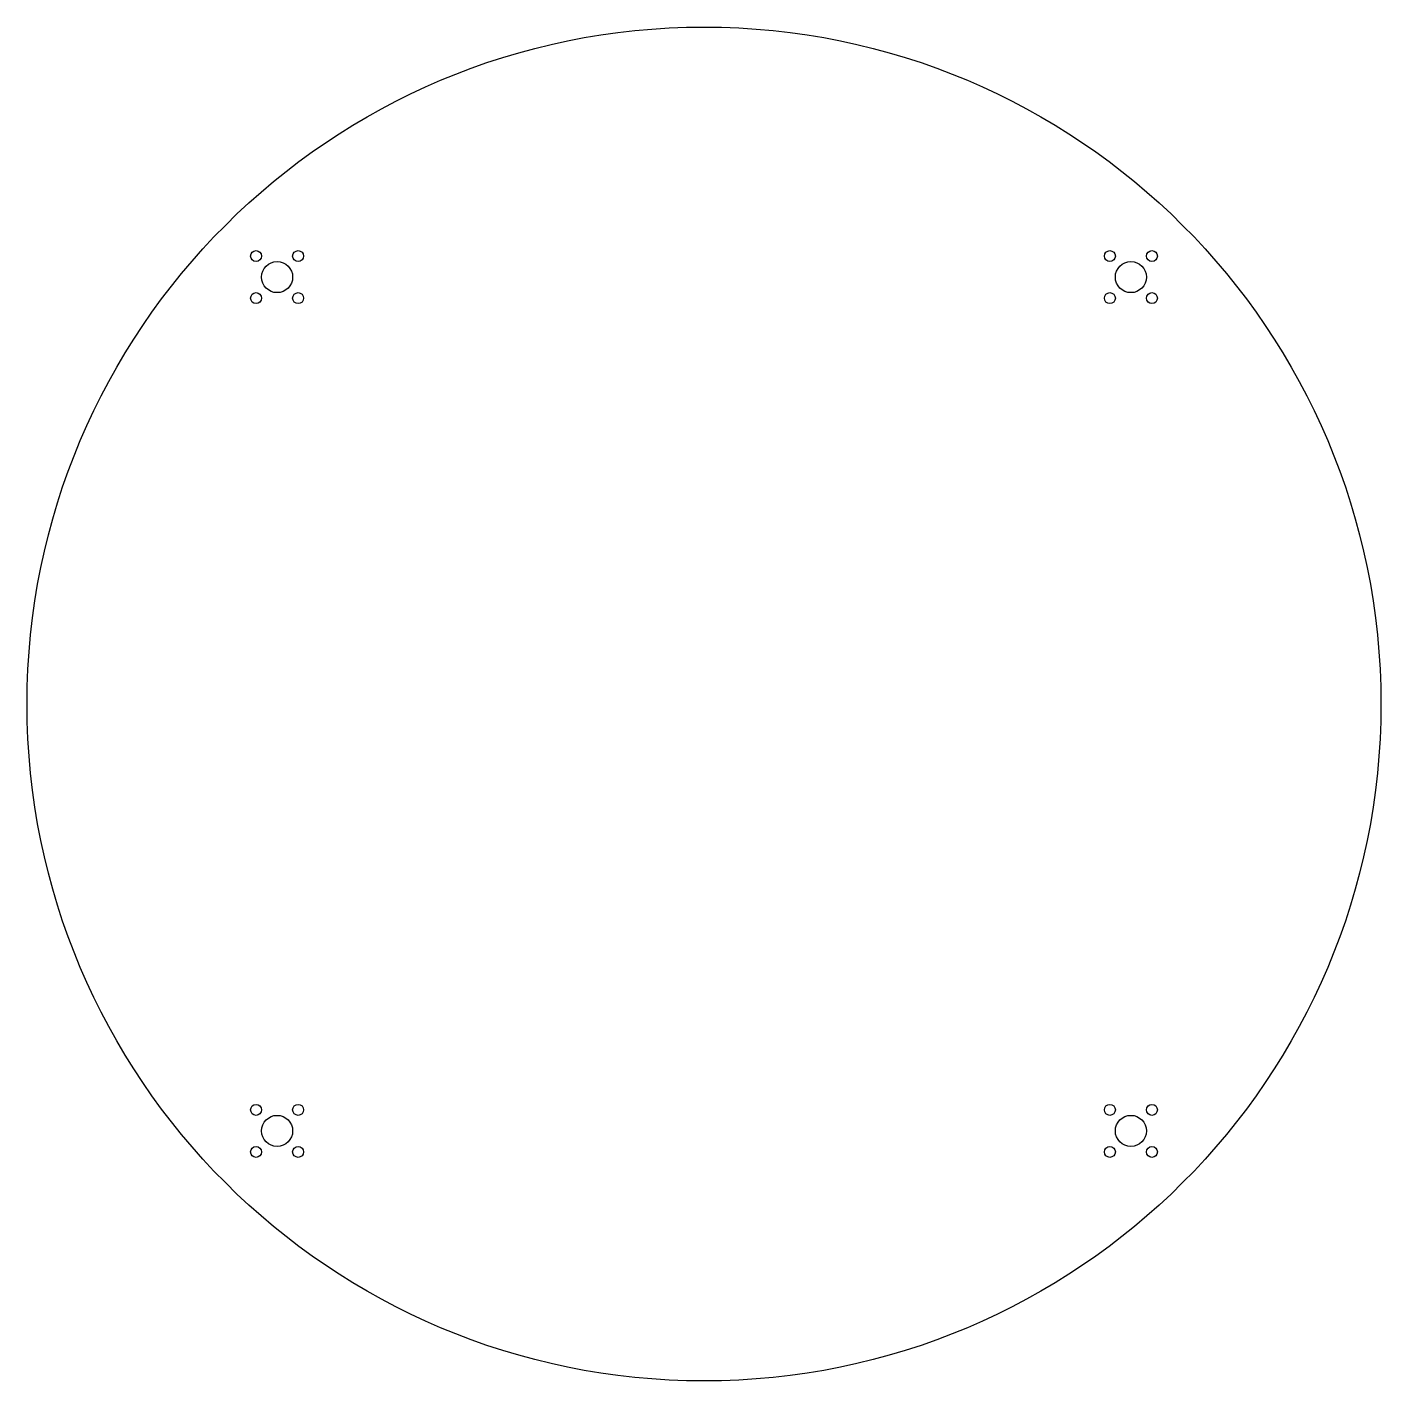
# Model space of a CAD drawing. Header units: millimetres. Extents: x -185 to 185, y -185 to 185.
import ezdxf

# ---------------------------------------------------------------- set-up
doc = ezdxf.new("R2010")
doc.units = ezdxf.units.MM
doc.layers.get('0').update_dxf_attribs({"linetype": 'CONTINUOUS'})

msp = doc.modelspace()

# ---------------------------------------------------------------- linework, layer by layer
for centre, radius in [((0, 0), 185), ((-122.42, 122.42), 1.5), ((-110.92, 122.42), 1.5), ((110.92, 122.42), 1.5), ((122.42, 122.42), 1.5), ((-116.67, 116.67), 4.25), ((116.67, 116.67), 4.25), ((-122.42, 110.92), 1.5), ((-110.92, 110.92), 1.5), ((110.92, 110.92), 1.5), ((122.42, 110.92), 1.5), ((-122.42, -110.92), 1.5), ((-110.92, -110.92), 1.5), ((110.92, -110.92), 1.5), ((122.42, -110.92), 1.5), ((-116.67, -116.67), 4.25), ((116.67, -116.67), 4.25), ((-122.42, -122.42), 1.5), ((-110.92, -122.42), 1.5), ((110.92, -122.42), 1.5), ((122.42, -122.42), 1.5)]:
    msp.add_circle(centre, radius)

doc.saveas('drawing.dxf')
